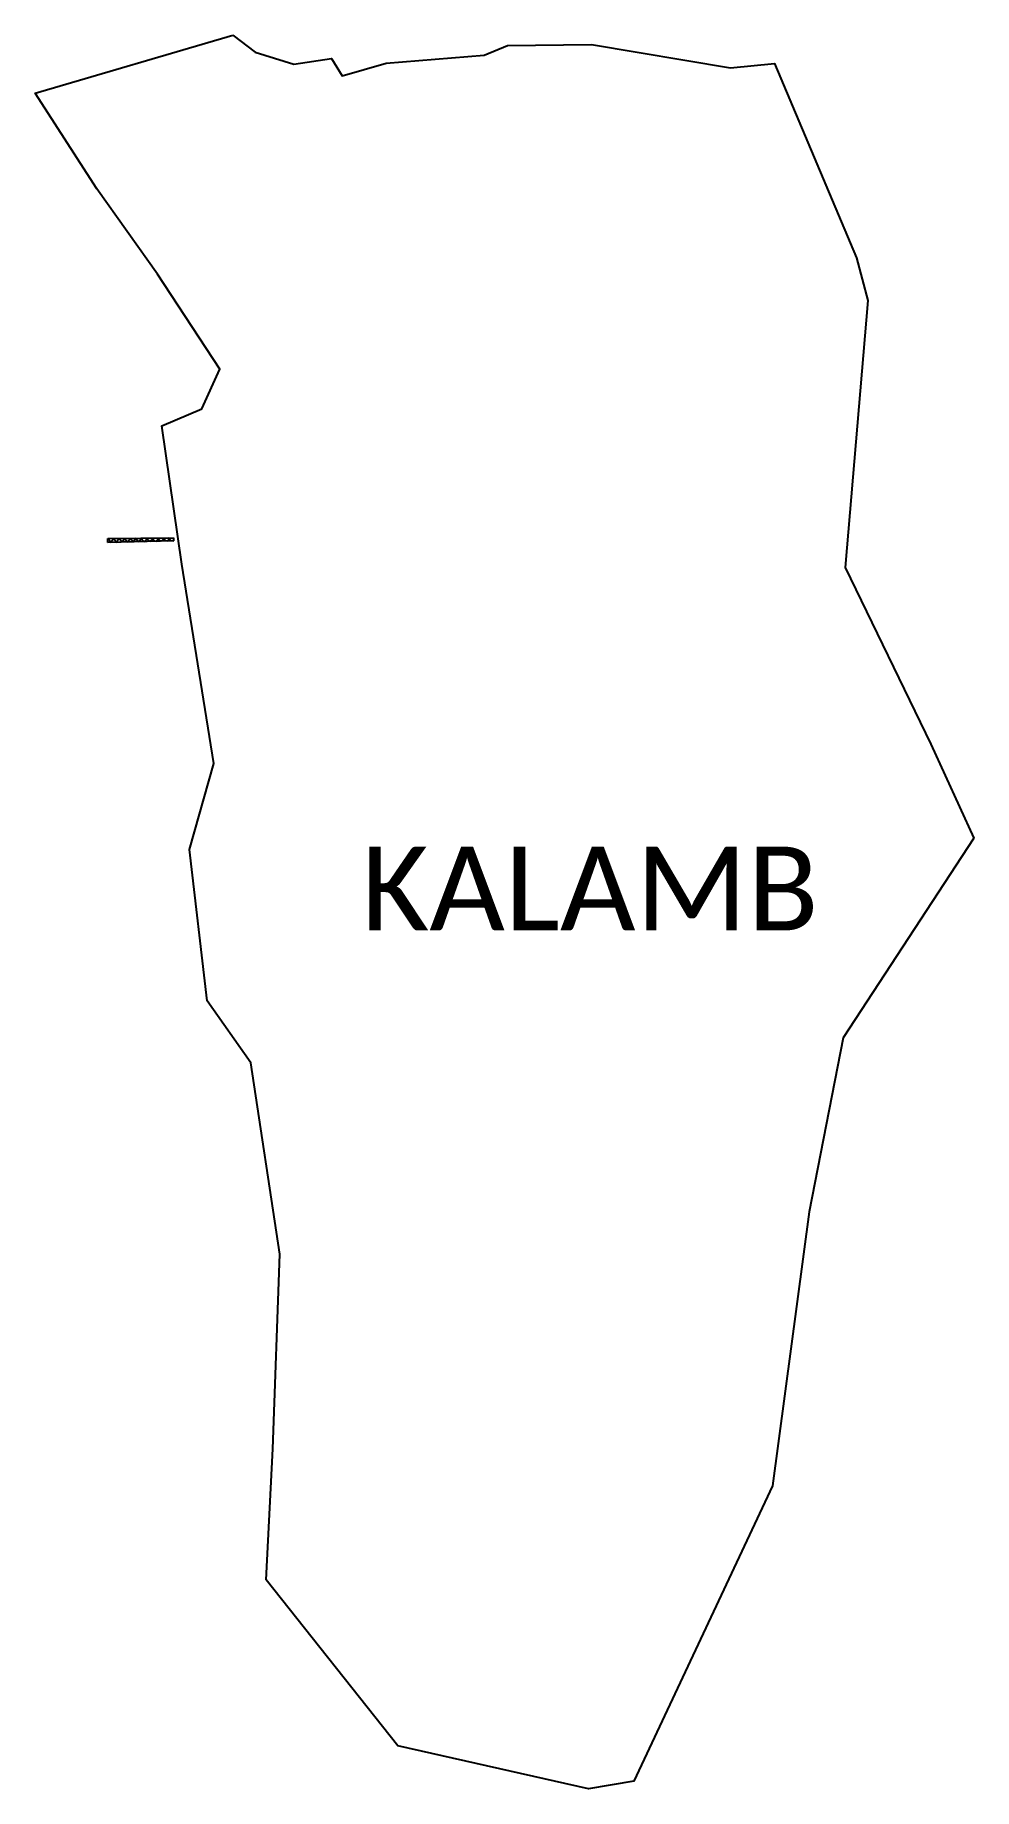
# Model space of a CAD drawing. Header units: metres. Extents: x 264685 to 266124, y 2146503 to 2149191.
import ezdxf

# ---------------------------------------------------------------- set-up
doc = ezdxf.new("R2010")
doc.units = ezdxf.units.M
for name, color, linetype in [('JETTY', 51, 'Continuous'), ('JETTY HATCH', 210, 'Continuous'), ('village', 3, 'Continuous'), ('VILLAGE NAME', 250, 'Continuous')]:
    doc.layers.add(name, color=color, linetype=linetype)
doc.styles.get("Standard").update_dxf_attribs({"font": 'simplex.shx'})

msp = doc.modelspace()

# ---------------------------------------------------------------- linework, layer by layer
at = {"layer": 'JETTY'}
for p, q in [((264796.5, 2148413.2), (264796.6, 2148419.2)), ((264897.5, 2148415.6), (264796.5, 2148413.2)), ((264796.6, 2148419.2), (264897.1, 2148420.3)), ((264897.1, 2148420.3), (264897.5, 2148415.6))]:
    msp.add_line(p, q, dxfattribs=at)
at = {"layer": 'JETTY HATCH', "linetype": 'Continuous'}
for p, q in [((264796.6, 2148418.3), (264797.5, 2148419.2)), ((264802.4, 2148413.3), (264796.6, 2148419.2)), ((264800, 2148413.3), (264806.1, 2148419.3)), ((264810.8, 2148413.5), (264804.9, 2148419.3)), ((264808.8, 2148413.5), (264814.7, 2148419.4)), ((264819.1, 2148413.7), (264813.4, 2148419.4)), ((264817.5, 2148413.7), (264823.4, 2148419.5)), ((264827.4, 2148413.9), (264821.8, 2148419.5)), ((264826.3, 2148413.9), (264832, 2148419.6)), ((264835.8, 2148414.1), (264830.3, 2148419.6)), ((264835, 2148414.1), (264840.6, 2148419.7)), ((264844.1, 2148414.3), (264838.7, 2148419.7)), ((264843.7, 2148414.3), (264849.2, 2148419.8)), ((264852.4, 2148414.5), (264847.2, 2148419.8)), ((264852.5, 2148414.5), (264857.8, 2148419.9)), ((264860.8, 2148414.7), (264855.6, 2148419.9)), ((264861.2, 2148414.7), (264866.5, 2148420)), ((264869.1, 2148414.9), (264864, 2148419.9)), ((264870, 2148414.9), (264875.1, 2148420.1)), ((264877.4, 2148415.1), (264872.5, 2148420)), ((264878.7, 2148415.1), (264883.7, 2148420.1)), ((264885.8, 2148415.3), (264880.9, 2148420.1)), ((264887.4, 2148415.3), (264892.3, 2148420.2)), ((264894.1, 2148415.5), (264889.4, 2148420.2)), ((264896.2, 2148415.5), (264897.4, 2148416.7))]:
    msp.add_line(p, q, dxfattribs=at)
at = {"layer": 'village', "flags": 128}
msp.add_lwpolyline([(264988.3, 2149191.1), (265022.5, 2149164.7)], dxfattribs=at)
at = {"layer": 'village', "color": 3, "true_color": 0x00ff00}
for points in [[(266124.2, 2147960.1, 0), (265923.8, 2147653.8, 0), (265871.6, 2147387.3, 0), (265815.7, 2146967.3, 0), (265603, 2146514.5, 0), (265533.3, 2146502.6, 0), (265241.2, 2146568.8, 0), (265039.3, 2146823.2, 0), (265049.5, 2147023.8, 0), (265060.1, 2147322.3, 0), (265015.6, 2147615.9, 0), (264949.1, 2147710.7, 0), (264921.6, 2147942.9, 0), (264958.9, 2148074.3, 0), (264910.1, 2148379.9, 0), (264879.6, 2148592.3, 0), (264940.9, 2148618.4, 0), (264968.4, 2148678.8, 0), (264872.8, 2148824.8, 0), (264779.8, 2148955.6, 0), (264685.1, 2149101.9, 0), (264988.3, 2149191.1, 0)], [(265022.5, 2149164.7, 0), (265081.9, 2149146.7, 0), (265139.4, 2149155.1, 0), (265155.8, 2149128.4, 0), (265223, 2149147.9, 0), (265373.7, 2149160.1, 0), (265409.4, 2149174.9, 0), (265538.2, 2149176.8, 0), (265751, 2149140.8, 0), (265818.4, 2149147.5, 0), (265944.1, 2148849.5, 0), (265961.6, 2148784, 0), (265927.1, 2148374.8, 0), (266058.3, 2148104.2, 0), (266124.2, 2147960.1, 0)]]:
    msp.add_polyline3d(points, dxfattribs=at)

# ---------------------------------------------------------------- texts
at = {"layer": 'VILLAGE NAME', "insert": (265185.1, 2147947.2), "char_height": 128.647, "attachment_point": 1}
msp.add_mtext_dynamic_manual_height_columns('{\\fCalibri|b0|i0|c0|p34;KALAMB}', width=1149.767, gutter_width=643.2, heights=[0], dxfattribs=at)

doc.saveas('drawing.dxf')
